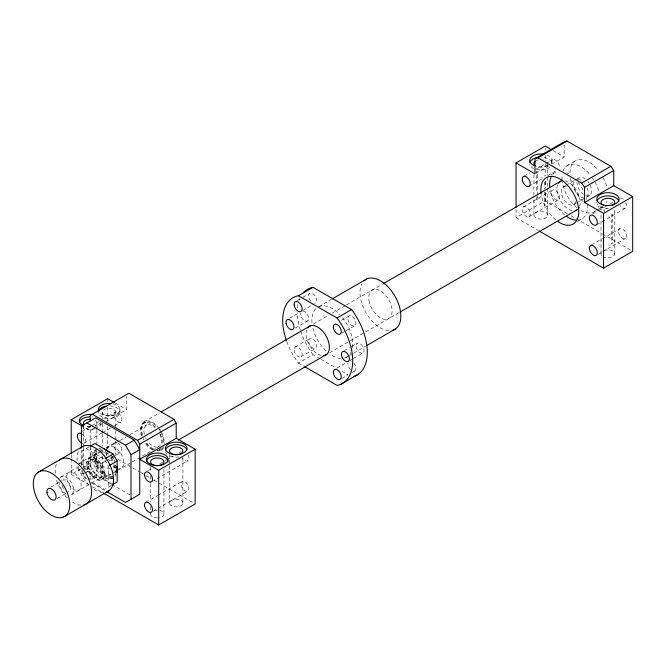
<?xml version="1.0" encoding="UTF-8"?>
<svg xmlns="http://www.w3.org/2000/svg" width="666" height="666" viewBox="0 0 666 666"><rect width="100%" height="100%" fill="white"/><g stroke="black" fill="none" stroke-linecap="round" stroke-linejoin="round"><path stroke-width="0.5" stroke-dasharray="3.33 2.5" d="M547.735 215.326A6.91 3.988 0 0 0 537.695 211.563A6.91 3.988 0 0 0 537.071 218.456A6.91 3.988 0 0 0 547.735 215.326L547.752 188.395M600.998 209.648L601.007 205.877M614.81 254.054L614.826 210.081M533.99 202.206L534.024 201.748M539.735 198.893L539.768 198.435M541.899 177.914L541.933 177.456M547.643 174.6L547.677 174.134M601.065 240.934L601.098 240.476M606.809 237.62L606.843 237.163M608.974 216.641L609.007 216.184M614.718 213.328L614.751 212.862M545.238 175.566L544.405 176.049M603.504 210.173L604.345 209.682L604.345 211.713M297.011 300.724L302.156 297.752M303.013 297.261L309.873 293.298M82.001 431.385L99.192 421.461M103.638 418.897L115.193 412.221M524.15 176.107L529.753 172.877M535.939 169.306L545.662 163.694M546.245 163.353L552.73 159.607M93.731 428.629L90.168 430.677L83.275 426.698M94.614 428.113L102.622 423.493M106.177 421.436L126.623 409.632L126.623 396.503M535.88 173.351L550.907 164.677M551.789 164.169L564.16 157.026L564.16 144.897M302.68 310.547L313.828 304.112M289.602 318.256L299.042 312.812M318.914 306.576L331.385 299.375M84.107 443.248L102.181 432.808M102.78 432.467L111.072 427.68M114.635 425.624L120.854 422.028M529.229 186.255L543.956 177.755M547.494 175.716L557.217 170.105M550.948 174.992L555.852 172.161M566.849 165.817L576.265 160.373M89.152 446.844L82.151 450.882L82.151 464.918M295.271 328.072L307.575 320.962M96.811 449.067L95.355 449.908A16.5 9.532 60 0 0 96.212 469.438A16.5 9.532 60 0 0 112.696 477.955M143.989 421.836L159.291 413.003M313.495 323.976L328.754 315.16M332.084 313.236L345.779 305.336M346.486 304.928L382.534 284.116M143.29 423.426L145.338 422.244M78.438 463.744L98.893 451.939M99.783 451.423L102.447 449.883M106.002 447.835L115.193 442.532M523.268 206.926L552.73 189.918M88.769 458.474L103.072 450.216M106.169 448.434L119.256 440.875M119.872 440.517L126.157 436.888M129.745 434.815L146.803 424.966M60.839 476.981L90.909 459.615M563.12 186.988L565.775 185.456M566.283 185.165L574.492 180.419M575.033 180.111L579.412 177.581M71.212 458.974L71.212 474.458L82.775 467.79M83.658 467.274L105.003 454.953M105.894 454.437L107.667 453.413L111.239 455.477M516.042 209.382L516.042 217.64L545.204 200.799L567.524 213.686M50.683 487.179L61.422 480.977M295.288 346.961L309.873 338.544M341.333 320.379L349.059 315.917M83.175 469.663L90.168 465.617L90.168 425.84M85.648 469.913L90.901 466.883L90.901 447.835M85.29 472.868L105.744 461.063M106.335 460.722L120.854 452.339M528.937 216.733A5.669 3.272 60 0 0 527.489 208.058A5.669 3.272 60 0 0 522.327 210.448A5.669 3.272 60 0 0 528.937 216.733L558.391 199.725M89.66 476.856L94.913 473.826L111.405 483.35M110.914 483.907L95.638 475.091L86.888 480.144L81.418 470.671M300.965 356.785L315.542 348.36M341.858 333.166L345.288 331.185M346.154 330.694L354.728 325.741M57.226 498.501L67.624 492.499M286.705 341.375A49.492 28.571 60 0 0 297.144 361.38L298.46 363.12L313.037 354.695L320.204 358.832M71.137 494.813L101.207 477.455M573.418 204.82L576.073 203.288M576.581 202.997L589.701 195.421M101.132 479.878A12.371 7.143 60 0 0 97.977 460.939A12.371 7.143 60 0 0 86.713 466.15A12.371 7.143 60 0 0 101.132 479.878L131.851 462.137M132.234 461.921L159.157 446.37A12.371 7.143 60 0 0 159.732 434.007M111.83 478.454L113.287 477.614M160.464 450.374L164.061 448.293M329.662 352.689L349.708 341.117M350.366 340.734L364.935 332.326M365.667 331.901L399.009 312.654M344.455 350.574L351.315 346.611M351.881 346.287L357.326 343.148M111.022 485.572L104.387 489.402L91.367 481.884M577.38 221.562L582.625 218.531M593.614 212.188L596.295 210.639M597.186 210.123L603.038 206.743A26.807 15.476 60 0 1 598.434 208.391M147.594 470.97L152.631 468.056M159.748 463.952L165.967 460.356M166.858 459.848L173.376 456.077M179.304 452.655L181.085 451.631M592.415 214.152L597.419 211.264M598.301 210.756L604.786 207.009M609.79 204.121L612.737 202.422M345.962 357.542L348.634 356.002M349.25 355.644L353.088 353.43M353.713 353.072L365.567 346.228M350.116 360.381L353.255 358.574M353.554 358.4L362.987 352.955M337.046 368.098L345.629 363.145M152.073 481.46L187.937 460.755M596.894 224.642L625.474 208.15M341.858 378.413L347.868 374.95M352.156 372.469L354.728 370.987M145.812 502.306L157.376 495.629M157.967 495.288L182.268 481.26M591.525 244.971L602.131 238.853M602.722 238.511L619.813 228.646M152.964 511.255L187.937 491.067M597.777 254.445L625.474 238.453M552.963 150.558L564.16 157.026M571.095 215.751L601.456 233.275M602.347 233.791L631.809 250.799M516.042 217.64L538.361 230.528M321.104 359.349L336.33 368.148M341.708 371.245L347.977 374.866M298.46 363.12L303.829 366.217M115.426 403.163L126.623 409.632M117.491 459.082L131.776 467.332M132.667 467.848L139.81 471.969M140.701 472.485L145.163 475.058M146.062 475.574L150.524 478.155M154.096 480.219L193.373 502.897M86.164 448.568L104.387 459.09M111.813 484.432L129.787 494.805M91.384 482.733L105.761 491.042M71.212 474.458L89.069 484.765M92.641 486.829L102.464 492.499M313.037 354.695L311.73 352.955A49.492 28.571 60 0 1 300.632 331.06M104.887 459.965L108.4 466.042L108.4 487.087M90.168 465.617L95.638 475.091M614.718 241.708L614.751 242.208M606.809 208.283L606.843 208.774M608.974 245.021L609.007 245.521M547.643 202.98L547.677 203.48M539.735 169.555L539.768 170.055M541.899 206.294L541.933 206.793M547.735 163.794L547.752 175.125M601.015 253.629L600.998 213.411M533.932 214.902L533.916 196.12M551.956 160.056L551.956 163.928A11.139 6.427 0 0 0 541.416 157.168M547.752 177.164L547.752 187.371M545.238 181.635L545.238 187.704M545.238 192.765L545.238 204.903L544.405 205.386L544.405 190.21M545.204 148.143L545.204 150.208M545.204 155.369L545.204 159.499M545.204 163.628L545.204 176.024M545.204 181.185L545.204 188.411M545.204 192.541L545.204 200.799M544.405 182.118L544.405 189.202M537.262 195.238L537.262 170.962L536.421 171.445L536.421 192.69M537.262 196.254L537.262 200.299L536.421 200.782L536.421 196.736M533.916 174.683L533.916 195.105M182.9 457.85L182.9 503.288A6.702 3.871 0 0 1 172.552 506.327A6.702 3.871 0 0 1 173.16 499.633A6.702 3.871 0 0 1 182.9 503.288M169.514 454.162L169.514 503.288M163.944 469.197L163.944 514.235M150.558 466.749L150.558 471.245M150.558 475.957L150.558 482.5M150.558 483.524L150.558 501.948M150.558 506.66L150.558 514.235M119.938 409.307L119.938 412.487A10.831 6.252 0 0 1 108.558 418.398A10.831 6.252 0 0 1 98.318 411.829M115.817 411.954L115.817 426.69M115.817 430.785L115.817 439.993M115.817 441.017L115.817 456.368M107.667 398.693L107.667 401.789M107.667 406.951L107.667 421.403M107.667 426.565L107.667 433.791M107.667 434.823L107.667 448.251M102.431 411.954L102.431 419.122M102.431 423.618L102.431 432.833M102.431 433.449L102.431 446.137M102.431 450.233L102.431 452.281M102.431 455.969L102.431 464.56M96.861 422.902L96.861 429.445M96.861 430.07L96.861 445.421M96.861 450.94L96.861 475.507M83.475 425.974L83.475 446.844M83.475 447.469L83.475 468.34M83.475 472.435L83.475 475.507M82.151 469.93L82.151 471.936M81.418 449.916L81.418 464.443M71.212 454.845L71.212 457.942M163.753 446.428A16.5 9.524 60 0 1 157.401 450.907M152.656 449.325A16.5 9.524 60 0 1 145.796 442.798M143.989 439.868A16.5 9.524 60 0 1 143.215 438.328M142 435.181A16.5 9.524 60 0 1 144.847 421.345A16.5 9.524 60 0 1 158.491 427.564M159.515 428.921A16.5 9.524 60 0 1 160.464 430.353M161.322 431.851A16.5 9.524 60 0 1 164.261 443.964M572.144 210.639A16.5 9.524 60 0 1 559.873 199.758A16.5 9.524 60 0 1 557.883 184.116M564.935 180.861A16.5 9.524 60 0 1 576.789 190.984A16.5 9.524 60 0 1 579.636 206.318M590.184 185.115A10.315 5.952 60 0 1 585.805 195.771M583.524 194.589A10.315 5.952 60 0 1 576.997 182.451M577.63 179.387A10.315 5.952 60 0 1 585.048 178.721M587.936 181.468A10.315 5.952 60 0 1 589.169 183.217M575.674 201.615A10.315 5.952 60 0 1 568.031 203.854A10.315 5.952 60 0 1 561.263 192.141A10.315 5.952 60 0 1 567.024 186.638M158.508 446.744A12.371 7.143 60 0 1 157.8 447.003M157.026 447.136A12.371 7.143 60 0 1 147.511 441.058M146.154 438.861A12.371 7.143 60 0 1 145.579 437.712M144.331 434.174A12.371 7.143 60 0 1 146.47 425.141A12.371 7.143 60 0 1 155.361 427.813M59.94 477.888A10.315 5.952 60 0 1 71.412 482.767A10.315 5.952 60 0 1 69.905 495.138M66.259 494.164A10.315 5.952 60 0 1 58.966 481.535M62.512 480.436A6.543 3.78 60 0 1 69.855 484.457A6.543 3.78 60 0 1 68.14 491.708M63.944 489.035A6.543 3.78 60 0 1 63.536 488.494M63.162 487.928A6.543 3.78 60 0 1 62.03 485.472M102.689 492.499A25.774 14.885 60 0 1 92.108 487.887M89.044 485.164A25.774 14.885 60 0 1 77.939 465.484M77.148 460.722A25.774 14.885 60 0 1 78.621 450.815M80.811 505.128A25.774 14.885 60 0 1 71.495 501.448M67.166 497.793A25.774 14.885 60 0 1 56.269 478.921M55.27 473.351A25.774 14.885 60 0 1 56.752 463.444M159.649 510.414A6.702 3.871 0 0 1 163.953 514.027A6.702 3.871 0 0 1 159.649 517.64M157.601 517.89A6.702 3.871 0 0 1 150.558 513.827M154.204 510.581A6.702 3.871 0 0 1 157.601 510.164M115.751 464.96A6.702 3.871 0 0 1 112.171 467.807M110.173 468.181A6.702 3.871 0 0 1 102.872 465.742A6.702 3.871 0 0 1 105.478 461.113M108.774 460.489A6.702 3.871 0 0 1 113.345 461.347M86.522 472.052A6.702 3.871 0 0 1 96.645 474.3A6.702 3.871 0 0 1 89.818 479.162M86.522 478.546A6.702 3.871 0 0 1 84.199 473.543M106.968 448.901A12.371 7.143 60 0 1 121.145 454.046A12.371 7.143 60 0 1 118.515 468.906M115.876 468.198A12.371 7.143 60 0 1 112.254 465.667M106.635 455.935A12.371 7.143 60 0 1 106.26 451.54M188.195 455.086A5.669 3.272 60 0 1 187.637 460.93A5.669 3.272 60 0 1 182.268 457.833M117.874 442.89A5.669 3.272 60 0 1 121.42 451.739A5.669 3.272 60 0 1 114.552 448.193A5.669 3.272 60 0 1 117.457 442.674M157.842 450.507A15.468 8.933 60 0 1 156.885 450.674M152.556 449.8A15.468 8.933 60 0 1 144.988 443.081M141.425 435.939A15.468 8.933 60 0 1 143.681 423.176A15.468 8.933 60 0 1 155.869 427.605M160.265 434.257A15.468 8.933 60 0 1 162.296 444.172M160.889 448.36A15.468 8.933 60 0 1 158.733 450.191L160.781 449.001A15.468 8.933 60 0 1 159.082 449.791M153.796 449.084A15.468 8.933 60 0 1 146.229 442.366M142.657 435.223A15.468 8.933 60 0 1 144.922 422.46A15.468 8.933 60 0 1 157.101 426.889M159.082 429.354A15.468 8.933 60 0 1 160.781 432.101M161.505 433.541A15.468 8.933 60 0 1 163.536 443.456M162.129 447.644A15.468 8.933 60 0 1 161.505 448.393M82.251 434.207A5.669 3.272 60 0 1 85.431 440.576A5.669 3.272 60 0 1 82.251 443.265M84.107 473.559A5.669 3.272 60 0 1 79.604 471.645A5.669 3.272 60 0 1 77.431 465.784M79.063 463.461A5.669 3.272 60 0 1 85.231 469.339M112.637 476.606A15.468 8.933 60 0 1 98.893 467.832A15.468 8.933 60 0 1 96.737 450.89M115.684 474.458A15.468 8.933 60 0 1 115.06 475.208M111.339 473.984A12.371 7.143 60 0 1 99.292 466.666A12.371 7.143 60 0 1 98.976 452.58M102.78 451.923A12.371 7.143 60 0 1 108.183 455.045M110.623 457.892A12.371 7.143 60 0 1 112.562 461.238M113.803 464.776A12.371 7.143 60 0 1 113.803 471.02M112.804 476.706A15.468 8.933 60 0 1 98.16 468.256A15.468 8.933 60 0 1 96.628 450.557M100.008 448.992A15.468 8.933 60 0 1 101.032 448.984M110.956 455.311A15.468 8.933 60 0 1 114.952 462.246M115.476 474.001A15.468 8.933 60 0 1 114.952 474.883M100.624 422.194A10.831 6.252 0 0 1 95.088 426.148M90.734 426.823A10.831 6.252 0 0 1 85.256 426.148M113.004 403.796A10.831 6.252 0 0 1 116.783 414.052A10.831 6.252 0 0 1 99.018 411.871M94.913 420.371A6.702 3.871 0 0 1 94.913 425.84M90.518 426.964A6.702 3.871 0 0 1 84.965 425.541M179.004 456.926A10.831 6.252 0 0 1 168.548 455.303M167.124 454.287A10.831 6.252 0 0 1 166.1 453.13M165.751 452.505A10.831 6.252 0 0 1 165.509 451.864M100.982 422.777A10.831 6.252 0 0 1 96.986 427.963M95.088 428.671A10.831 6.252 0 0 1 82.517 427.522M91.866 416.933A10.831 6.252 0 0 1 92.974 417.066M109.69 405.919A10.831 6.252 0 0 1 119.938 412.487M112.338 477.955A16.5 9.532 60 0 1 97.228 467.857A16.5 9.532 60 0 1 96.037 449.725M98.626 448.235A16.5 9.532 60 0 1 99.65 448.052M112.338 456.152A16.5 9.532 60 0 1 114.927 460.622M115.584 475.666A16.5 9.532 60 0 1 114.927 476.465M99.276 448.884A16.5 9.532 60 0 1 101.598 449.35M105.245 451.24A16.5 9.532 60 0 1 108.766 454.362M110.881 456.993A16.5 9.532 60 0 1 113.461 461.463M114.685 464.61A16.5 9.532 60 0 1 114.685 475.574M625.74 202.481A5.669 3.272 60 0 1 625.324 208.242A5.669 3.272 60 0 1 620.138 205.711M620.138 198.218A5.669 3.272 60 0 1 623.734 199.642M583.899 197.993A10.315 5.952 60 0 1 575.516 191.1A10.315 5.952 60 0 1 574.616 180.736M577.971 179.187A10.315 5.952 60 0 1 582.45 181.235M584.582 183.408A10.315 5.952 60 0 1 585.223 184.257M587.245 188.028A10.315 5.952 60 0 1 585.814 197.669M555.411 169.231A5.669 3.272 60 0 1 554.994 168.964M551.598 163.828A5.669 3.272 60 0 1 555.411 159.973A5.669 3.272 60 0 1 559.232 168.232M583.1 201.398A26.807 15.476 60 0 1 570.412 177.805M569.996 173.018A26.807 15.476 60 0 1 598.434 170.479M603.038 177.447A26.807 15.476 60 0 1 606.984 187.612M606.984 201.14A26.807 15.476 60 0 1 606.268 202.864M604.145 250.499A6.91 3.988 0 0 1 613.128 251.224A6.91 3.988 0 0 1 613.128 256.46A6.91 3.988 0 0 1 604.145 257.184M601.756 255.652A6.91 3.988 0 0 1 601.756 252.031M546.894 154.995A11.139 6.427 0 0 1 550.757 163.312M547.843 165.384A11.139 6.427 0 0 1 536.838 166.392M595.021 211.372A26.807 15.476 60 0 1 578.954 209.216M576.989 207.734A26.807 15.476 60 0 1 562.387 182.442M562.079 179.995A26.807 15.476 60 0 1 562.262 174.017M562.903 171.42A26.807 15.476 60 0 1 590.409 175.108M592.607 178.08A26.807 15.476 60 0 1 593.614 179.654M595.021 182.084A26.807 15.476 60 0 1 598.959 192.241M598.959 205.769A26.807 15.476 60 0 1 598.251 207.492M608.491 208.741A11.139 6.427 0 0 1 597.152 203.979M596.911 203.321A11.139 6.427 0 0 1 596.786 201.981M587.395 204.345A26.807 15.476 60 0 1 579.678 219.888M564.593 214.885A26.807 15.476 60 0 1 549.999 189.594M553.205 174.026A26.807 15.476 60 0 1 557.392 171.612M566.558 172.835A26.807 15.476 60 0 1 568.539 173.859M578.013 182.268A26.807 15.476 60 0 1 583.474 190.901M586.113 197.694A26.807 15.476 60 0 1 586.571 199.392M555.852 219.938A26.807 15.476 60 0 1 541.25 194.647M550.174 167.091A11.139 6.427 0 0 1 536.838 169.589M533.824 168.59A11.139 6.427 0 0 1 529.711 163.928M547.285 165.018A6.91 3.988 0 0 1 535.947 166.408M535.947 160.772A6.91 3.988 0 0 1 538.353 159.865M542.623 159.74A6.91 3.988 0 0 1 543.306 159.865M545.179 160.489A6.91 3.988 0 0 1 545.72 160.772M347.469 356.676A28.871 16.667 60 0 1 344.297 358.142M340.601 358.466A28.871 16.667 60 0 1 330.17 354.354M325.99 350.915A28.871 16.667 60 0 1 312.329 325.516M311.996 322.885A28.871 16.667 60 0 1 317.133 307.609M318.639 306.735A28.871 16.667 60 0 1 339.951 314.702M342.507 317.615A28.871 16.667 60 0 1 352.272 348.568M350.949 352.497A28.871 16.667 60 0 1 349.983 354.137M388.728 330.686A28.871 16.667 60 0 1 365.984 312.695A28.871 16.667 60 0 1 361.771 283.999M310.889 301.282A5.669 3.272 60 0 1 309.59 293.498A5.669 3.272 60 0 1 315.826 297.094A5.669 3.272 60 0 1 314.527 303.388M353.713 363.003A5.669 3.272 60 0 1 355.877 368.864A5.669 3.272 60 0 1 352.93 371.145M350.458 369.563A5.669 3.272 60 0 1 347.935 363.062M350.458 360.922A5.669 3.272 60 0 1 351.265 361.139M321.32 355.453A16.5 9.524 60 0 1 309.465 345.321A16.5 9.524 60 0 1 306.626 329.995M302.963 310.972A5.669 3.272 60 0 1 308.516 317.449A5.669 3.272 60 0 1 304.595 320.779A5.669 3.272 60 0 1 300.674 312.92M300.333 330.12A49.492 28.571 60 0 1 297.311 312.787M297.494 307.825A49.492 28.571 60 0 1 298.068 303.979M299.017 300.433A49.492 28.571 60 0 1 299.966 298.01M612.32 214.294L611.48 214.777L611.48 244.114L612.32 243.631L612.32 214.294M66.783 478.954A10.315 5.952 60 0 0 78.788 490.392A10.315 5.952 60 0 0 76.165 474.617A10.315 5.952 60 0 0 66.783 478.954M88.653 466.325A10.315 5.952 60 0 0 100.666 477.763A10.315 5.952 60 0 0 98.035 461.988A10.315 5.952 60 0 0 88.653 466.325M87.229 465.85A12.371 7.143 60 0 0 101.64 479.578A12.371 7.143 60 0 0 98.485 460.647A12.371 7.143 60 0 0 87.229 465.85M88.145 466.616A10.315 5.952 60 0 0 100.15 478.063A10.315 5.952 60 0 0 97.527 462.279A10.315 5.952 60 0 0 88.145 466.616M113.953 415.909A5.669 3.272 60 0 0 120.563 422.202A5.669 3.272 60 0 0 119.114 413.519A5.669 3.272 60 0 0 113.953 415.909M181.035 484.948A5.669 3.272 60 0 0 187.637 491.233A5.669 3.272 60 0 0 186.197 482.559A5.669 3.272 60 0 0 181.035 484.948M105.478 415.401A6.702 3.871 0 0 0 115.817 412.362A6.702 3.871 0 0 0 106.085 408.708A6.702 3.871 0 0 0 105.478 415.401M551.49 193.606A5.669 3.272 60 0 0 558.1 199.9A5.669 3.272 60 0 0 556.651 191.217A5.669 3.272 60 0 0 551.49 193.606M618.572 232.334A5.669 3.272 60 0 0 625.174 238.628A5.669 3.272 60 0 0 623.734 229.945A5.669 3.272 60 0 0 618.572 232.334M294.164 350.308A5.669 3.272 60 0 0 300.649 356.926A5.669 3.272 60 0 0 299.567 348.376A5.669 3.272 60 0 0 294.164 350.308M347.935 319.264A5.669 3.272 60 0 0 354.412 325.882A5.669 3.272 60 0 0 353.33 317.341A5.669 3.272 60 0 0 347.935 319.264M369.014 300.574A16.5 9.524 60 0 0 388.228 318.872A16.5 9.524 60 0 0 384.024 293.631A16.5 9.524 60 0 0 369.014 300.574M308.749 341.891A5.669 3.272 60 0 0 315.234 348.509A5.669 3.272 60 0 0 314.144 339.96A5.669 3.272 60 0 0 308.749 341.891M356.085 346.836A5.669 3.272 60 0 0 362.687 353.13A5.669 3.272 60 0 0 361.247 344.447A5.669 3.272 60 0 0 356.085 346.836"/><path stroke-width="1" d="M71.212 453.812L71.212 419.738L107.667 398.693L114.56 402.672M516.042 207.317L516.042 162.92L545.204 146.079L551.24 149.559M534.998 158.708L564.16 141.866L567.082 141.025L610.83 166.284L613.744 170.496L613.744 185.648L584.582 202.489L584.582 187.329L581.659 183.125L537.92 157.867L534.998 158.708L534.998 173.859L516.042 162.92M286.372 340.426A49.492 28.571 60 0 1 297.144 295.987L298.46 295.762L313.037 287.346L351.565 309.582L352.872 311.322A49.492 28.571 60 0 1 353.846 376.423M537.92 157.867L567.082 141.025M332.276 298.859L366.758 278.954M37.979 472.336L83.075 446.303M90.534 446.045L94.913 443.523L113.137 454.046L117.149 460.989L117.149 482.034L111.896 485.064M161.055 411.988L310.481 325.716M383.4 283.616L560.73 181.235M298.46 295.762L336.979 318.007L351.565 309.582M86.888 422.893L125.533 445.204L134.282 440.151L139.752 449.625L131.002 454.678L131.002 499.292M581.659 183.125L610.83 166.284M105.261 458.591L113.137 454.046M92.358 414.26L137.562 440.359L174.017 419.314L176.207 423.101L176.207 438.261L139.752 459.307L158.708 470.246L195.163 449.2L195.163 503.929L158.708 524.975L103.355 493.015M106.66 491.558L125.533 502.455L139.752 494.247L139.752 444.147L176.207 423.101M584.582 187.329L613.744 170.496M109.274 465.534L117.149 460.989M178.43 440.001L326.956 354.245M399.875 312.154L577.206 209.765M63.728 516.924A25.774 14.885 60 0 0 57.159 477.48A25.774 14.885 60 0 0 33.7 488.328A25.774 14.885 60 0 0 63.728 516.924L108.816 490.892M366.458 345.712L395.596 328.887M584.582 202.489L603.538 213.428L632.7 196.595L632.7 251.315L603.538 268.157L539.252 231.044M341.134 384.115L358.308 374.2M313.037 287.346L311.73 287.57A49.492 28.571 60 0 0 303.987 292.041M613.744 185.648L632.7 196.595M304.728 366.733L336.979 385.356L338.286 385.131A49.492 28.571 60 0 0 338.286 319.747L336.979 318.007M174.017 419.314L128.813 393.215L90.168 415.526L90.168 420.995M176.207 438.261L195.163 449.2M134.282 440.151L95.638 417.84L81.418 426.049L81.418 447.843M71.212 419.738L82.418 426.207M137.562 440.359L139.752 444.147M125.533 445.204L131.002 454.678M603.538 213.428L603.538 268.157M158.708 470.246L158.708 524.975M579.195 207.384A16.5 9.524 60 0 1 575.399 210.606M558.433 183.183A16.5 9.524 60 0 1 562.703 180.719M80.528 448.101A25.774 14.885 60 0 1 108.167 461.546A25.774 14.885 60 0 1 105.986 492.199M58.658 460.73A25.774 14.885 60 0 1 86.289 474.175A25.774 14.885 60 0 1 84.116 504.828M81.418 442.89A5.669 3.272 60 0 1 77.414 435.939A5.669 3.272 60 0 1 81.418 433.624M103.938 449.001A15.468 8.933 60 0 1 107.351 450.774M108.483 451.631A15.468 8.933 60 0 1 109.59 452.614M116.908 466.225A15.468 8.933 60 0 1 116.908 471.478M83.358 425.432A10.831 6.252 0 0 1 80.528 417.74A10.831 6.252 0 0 1 92.974 414.543M98.668 411.255A10.831 6.252 0 0 1 110.822 403.463M173.801 454.495A6.702 3.871 0 0 1 170.854 448.559A6.702 3.871 0 0 1 181.56 448.559A6.702 3.871 0 0 1 178.605 454.495M177.939 454.62A6.702 3.871 0 0 1 174.467 454.62M84.199 424.858A6.702 3.871 0 0 1 90.518 419.239M146.437 461.505A10.831 6.252 0 0 1 157.817 455.586A10.831 6.252 0 0 1 168.057 462.154M165.509 449.908A10.831 6.252 0 0 1 176.207 444.638A10.831 6.252 0 0 1 186.896 449.908M79.479 422.127A10.831 6.252 0 0 1 89.602 416.858M98.668 410.539A10.831 6.252 0 0 1 106.327 406.118M104.262 448.984A16.5 9.532 60 0 1 107.909 451.315M116.9 466.883A16.5 9.532 60 0 1 116.9 472.485M534.765 165.784A11.139 6.427 0 0 1 530.66 157.775A11.139 6.427 0 0 1 543.714 154.179M597.152 200.649A11.139 6.427 0 0 1 608.491 195.896A11.139 6.427 0 0 1 618.905 201.315M535.039 165.759A6.91 3.988 0 0 1 535.039 161.413M603.562 205.419A6.91 3.988 0 0 1 602.855 199.6A6.91 3.988 0 0 1 612.961 199.6A6.91 3.988 0 0 1 612.254 205.419M606.118 206.169A6.91 3.988 0 0 1 605.436 206.044M541.117 193.823A26.807 15.476 60 0 1 558.25 178.097A26.807 15.476 60 0 1 578.746 211.996A26.807 15.476 60 0 1 557.808 221.428M576.248 220.196A26.807 15.476 60 0 1 566.558 216.375M549.683 187.154A26.807 15.476 60 0 1 551.223 176.848M529.836 162.587A11.139 6.427 0 0 1 537.953 157.376M363.902 280.969A28.871 16.667 60 0 1 394.855 296.02A28.871 16.667 60 0 1 392.424 330.361M307.617 327.988A16.5 9.524 60 0 1 325.965 335.797A16.5 9.524 60 0 1 323.551 355.594M47.003 492.74A6.543 3.78 60 0 0 54.629 500.008A6.543 3.78 60 0 0 52.955 489.985A6.543 3.78 60 0 0 47.003 492.74M151.349 464.543A10.831 6.252 0 0 0 168.057 459.632A10.831 6.252 0 0 0 152.331 453.737A10.831 6.252 0 0 0 151.349 464.543M170.305 453.604A10.831 6.252 0 0 0 187.021 448.684A10.831 6.252 0 0 0 171.287 442.79A10.831 6.252 0 0 0 170.305 453.604M144.58 475.682A5.669 3.272 60 0 0 151.182 481.976A5.669 3.272 60 0 0 149.742 473.293A5.669 3.272 60 0 0 144.58 475.682M144.58 505.993A5.669 3.272 60 0 0 151.182 512.287A5.669 3.272 60 0 0 149.742 503.604A5.669 3.272 60 0 0 144.58 505.993M153.596 465.076A6.702 3.871 0 0 0 163.944 462.029A6.702 3.871 0 0 0 154.204 458.383A6.702 3.871 0 0 0 153.596 465.076M589.402 218.864A5.669 3.272 60 0 0 596.012 225.158A5.669 3.272 60 0 0 594.563 216.475A5.669 3.272 60 0 0 589.402 218.864M522.327 180.136A5.669 3.272 60 0 0 528.937 186.43A5.669 3.272 60 0 0 527.489 177.747A5.669 3.272 60 0 0 522.327 180.136M601.848 204.512A11.139 6.427 0 0 0 619.03 199.45A11.139 6.427 0 0 0 602.855 193.39A11.139 6.427 0 0 0 601.848 204.512M589.402 249.176A5.669 3.272 60 0 0 596.012 255.461A5.669 3.272 60 0 0 594.563 246.786A5.669 3.272 60 0 0 589.402 249.176M286.089 323.26A5.669 3.272 60 0 0 292.699 329.553A5.669 3.272 60 0 0 291.25 320.879A5.669 3.272 60 0 0 286.089 323.26M294.164 305.061A5.669 3.272 60 0 0 300.649 311.68A5.669 3.272 60 0 0 299.567 303.13A5.669 3.272 60 0 0 294.164 305.061M341.5 355.253A5.669 3.272 60 0 0 348.11 361.546A5.669 3.272 60 0 0 346.661 352.863A5.669 3.272 60 0 0 341.5 355.253M333.35 327.689A5.669 3.272 60 0 0 339.835 334.307A5.669 3.272 60 0 0 338.744 325.757A5.669 3.272 60 0 0 333.35 327.689M333.35 372.927A5.669 3.272 60 0 0 339.835 379.545A5.669 3.272 60 0 0 338.744 371.004A5.669 3.272 60 0 0 333.35 372.927"/></g></svg>
